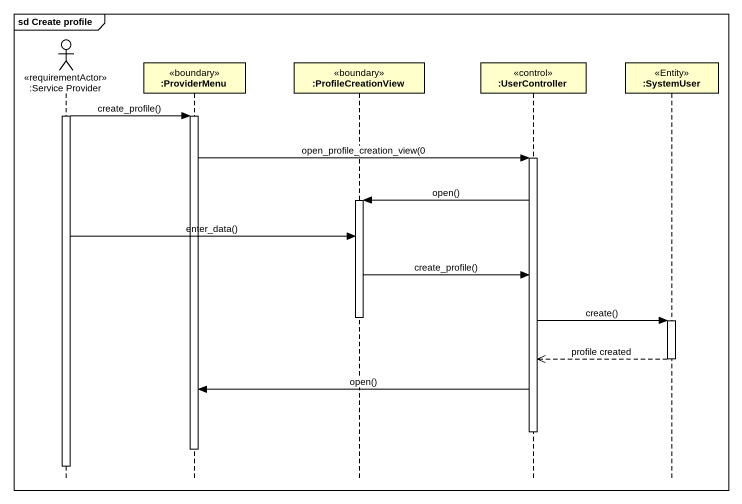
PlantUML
@startuml
mainframe sd Create profile
hide footbox
actor ":Service Provider" as Service_Provider <<requirementActor>>
participant ":ProviderMenu" as ProviderMenu <<boundary>>
participant ":ProfileCreationView" as ProfileCreationView <<boundary>>
participant ":UserController" as UserController <<control>>
participant ":SystemUser" as SystemUser <<Entity>>

activate Service_Provider
Service_Provider -> ProviderMenu : create_profile()
activate ProviderMenu
ProviderMenu -> UserController : open_profile_creation_view(0
activate UserController
UserController -> ProfileCreationView : open()
activate ProfileCreationView
Service_Provider -> ProfileCreationView : enter_data()
ProfileCreationView -> UserController : create_profile()
deactivate ProfileCreationView
UserController -> SystemUser : create()
activate SystemUser
SystemUser -->> UserController : profile created
deactivate SystemUser
UserController -> ProviderMenu : open()
deactivate UserController
deactivate ProviderMenu
deactivate Service_Provider
@enduml
